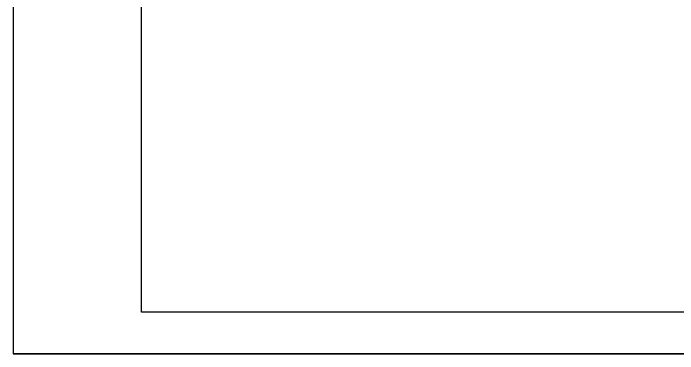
# Model space of a CAD drawing. Extents: x 0 to 420, y 0 to 297.
# Drawn here: x 0 to 160.5, y 0 to 82.1 of the extents above; entities that cross this region are included whole.
import ezdxf

# ---------------------------------------------------------------- set-up
doc = ezdxf.new("R2010")
doc.units = 0
doc.header["$LTSCALE"] = 7
doc.header["$MEASUREMENT"] = 0
doc.layers.get('0').update_dxf_attribs({"color": 2, "linetype": 'CONTINUOUS'})
doc.layers.add('D', color=2, linetype='CONTINUOUS')
doc.layers.add('TXT', color=4, linetype='CONTINUOUS')

# ---------------------------------------------------------------- blocks, each defined once
blk = doc.blocks.new('BORDER')
for p, q in [((0, 1), (0, 0)), ((0, 0), (1, 0))]:
    blk.add_line(p, q)

msp = doc.modelspace()

# ---------------------------------------------------------------- linework, layer by layer
at = {"color": 2}
msp.add_line((420, 0), (0, 0), dxfattribs=at)
at = {"layer": 'D'}
for p, q in [((420, 0), (0, 0)), ((0, 0), (420, 0)), ((420, 0), (0, 0)), ((420, 0), (0, 0)), ((420, 0), (0, 0))]:
    msp.add_line(p, q, dxfattribs=at)
at = {"layer": 'TXT'}
for p, q in [((31, 10), (31, 284)), ((409, 10), (31, 10))]:
    msp.add_line(p, q, dxfattribs=at)

# ---------------------------------------------------------------- block references
at = {"xscale": 420, "yscale": 297, "zscale": 420}
msp.add_blockref('BORDER', (0, 0), dxfattribs=at)

doc.saveas('drawing.dxf')
